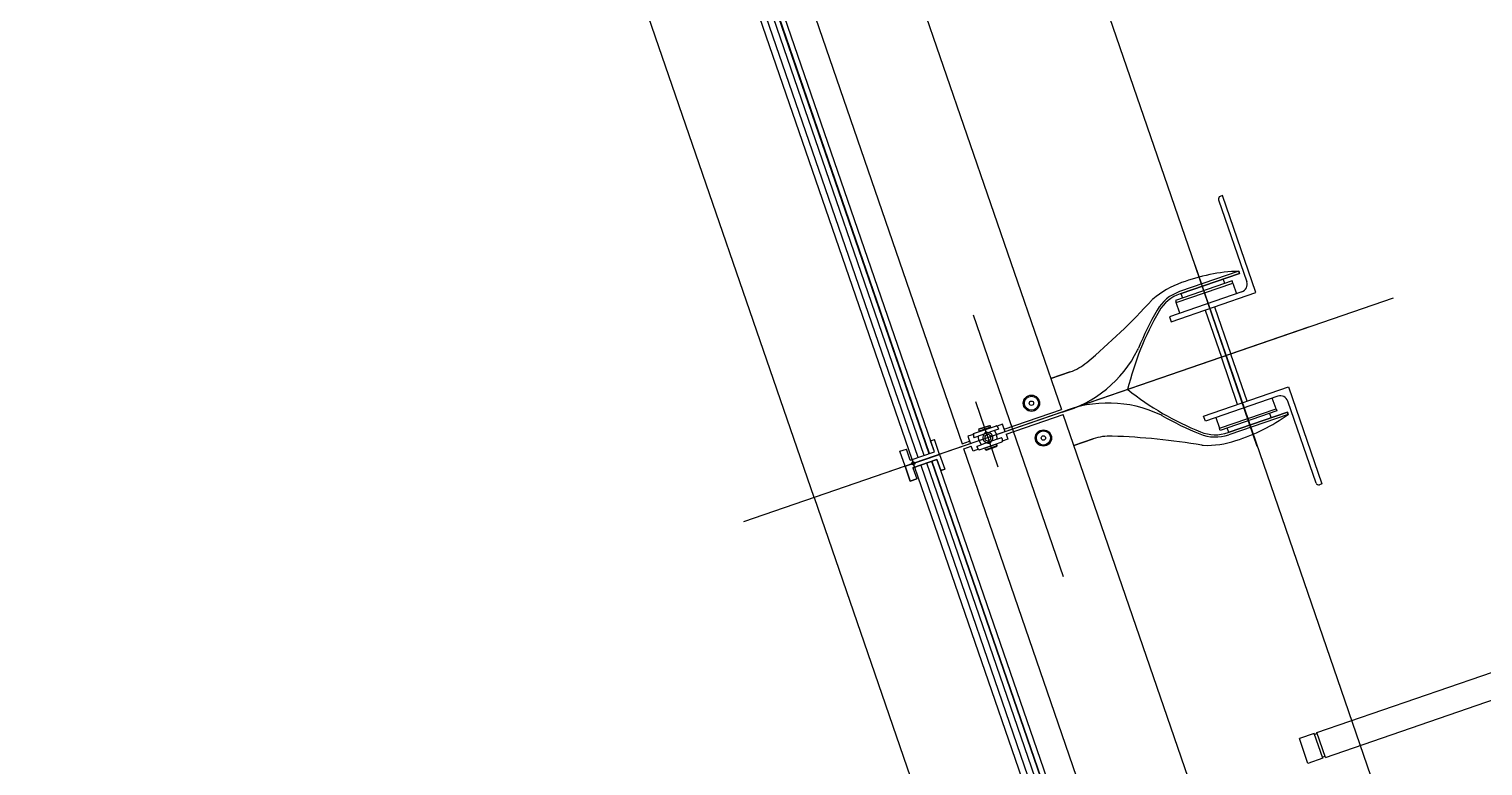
# Model space of a CAD drawing. Extents: x 809434 to 809707, y 818708 to 819364.
# Drawn here: x 809641.569 to 809644.338, y 818756.691 to 818758.094 of the extents above; entities that cross this region are included whole.
import ezdxf

# ---------------------------------------------------------------- set-up
doc = ezdxf.new("R2010")
doc.units = 0
for name, color, linetype in [('MAJ630__', 7, 'Continuous'), ('MAJ640__', 7, 'Continuous'), ('MAJ640__1', 7, 'Continuous'), ('MMH294_S', 7, 'Continuous')]:
    doc.layers.add(name, color=color, linetype=linetype)

msp = doc.modelspace()

# ---------------------------------------------------------------- linework, layer by layer
at = {"layer": 'MAJ630__'}
for p, q in [((809643.0642, 818757.2021), (809640.1601, 818765.6362)), ((809641.5852, 818763.0333), (809643.5354, 818757.3697)), ((809643.2934, 818757.289), (809642.3216, 818760.1114)), ((809643.2509, 818757.2743), (809642.279, 818760.0967)), ((809645.4888, 818751.6966), (809643.5386, 818757.3602)), ((809643.2861, 818757.3103), (809643.2934, 818757.3128)), ((809643.3032, 818757.2844), (809643.2934, 818757.3128)), ((809643.2279, 818757.2902), (809643.2402, 818757.2945)), ((809643.2377, 818757.2619), (809643.2279, 818757.2902)), ((809643.2377, 818757.2619), (809643.3032, 818757.2844)), ((809643.2377, 818757.2619), (809643.3032, 818757.2844)), ((809643.2377, 818757.2619), (809643.3032, 818757.2844)), ((809643.2475, 818757.2732), (809643.2402, 818757.2945)), ((809643.2475, 818757.2732), (809643.2934, 818757.289)), ((809643.2934, 818757.289), (809643.2861, 818757.3103)), ((809643.3032, 818757.2844), (809643.313, 818757.2561)), ((809643.2377, 818757.2619), (809643.2474, 818757.2335)), ((809643.2524, 818757.259), (809643.2983, 818757.2748)), ((809643.2524, 818757.259), (809643.2597, 818757.2377)), ((809643.2558, 818757.2602), (809644.2276, 818754.4378)), ((809643.2983, 818757.2748), (809644.2701, 818754.4524)), ((809643.2983, 818757.2748), (809643.3056, 818757.2535)), ((809643.3056, 818757.2535), (809643.313, 818757.2561)), ((809643.2474, 818757.2335), (809643.2597, 818757.2377)), ((809643.0642, 818757.2021), (809646.971, 818745.8559))]:
    msp.add_line(p, q, dxfattribs=at)
for points in [[(809643.8732, 818757.6331), (809643.8746, 818757.6291), (809643.7618, 818757.5903)], [(809643.7618, 818757.5903), (809643.8746, 818757.6291), (809643.8732, 818757.6331)], [(809643.515, 818757.4288), (809643.5518, 818757.4414)], [(809643.5518, 818757.4414), (809643.515, 818757.4288)], [(809643.8529, 818757.3258), (809643.9657, 818757.3646), (809643.9671, 818757.3606)], [(809643.9671, 818757.3606), (809643.9657, 818757.3646), (809643.8529, 818757.3258)], [(809643.5958, 818757.3138), (809643.5589, 818757.3011)], [(809643.5589, 818757.3011), (809643.5958, 818757.3138)], [(809643.3032, 818757.2844), (809643.313, 818757.2561), (809643.3056, 818757.2535), (809643.2983, 818757.2748), (809643.2524, 818757.259), (809643.2597, 818757.2377)], [(809643.2597, 818757.2377), (809643.2474, 818757.2335), (809643.2377, 818757.2619)]]:
    msp.add_lwpolyline(points, dxfattribs=at)
for centre, radius, start, end in [((809643.8843, 818757.294), 0.3393, 91.8607, 110.7061), ((809643.8843, 818757.294), 0.3393, 91.8607, 110.7061), ((809643.8212, 818757.4487), 0.1724, 109.2751, 130.3961), ((809643.8212, 818757.4487), 0.1724, 109.2751, 130.3961), ((809643.7862, 818757.5194), 0.075, 109, 149.9624), ((809643.7862, 818757.5194), 0.075, 109, 149.9624), ((809642.7208, 818758.485), 1.3402, 310.0784, 317.4258), ((809642.7208, 818758.485), 1.3402, 310.0784, 317.4258), ((809643.7224, 818757.5647), 0.02, 130.3961, 137.4258), ((809643.7224, 818757.5647), 0.02, 130.3961, 137.4258), ((809644.2085, 818757.2752), 0.5628, 149.9624, 166.3679), ((809644.2085, 818757.2752), 0.5628, 149.9624, 166.3679), ((809643.5193, 818757.536), 0.1, 289, 310.0784), ((809643.5193, 818757.536), 0.1, 289, 310.0784), ((809644.0109, 818757.8491), 0.5628, 231.6321, 248.0376), ((809644.0109, 818757.8491), 0.5628, 231.6321, 248.0376), ((809643.767, 818757.6346), 0.3393, 287.2939, 306.1393), ((809643.767, 818757.6346), 0.3393, 287.2939, 306.1393), ((809643.6283, 818757.2192), 0.1, 87.9216, 109), ((809643.6283, 818757.2192), 0.1, 87.9216, 109), ((809643.5834, 818755.9798), 1.3402, 80.5742, 87.9216), ((809643.5834, 818755.9798), 1.3402, 80.5742, 87.9216), ((809643.8285, 818757.3967), 0.075, 248.0376, 289), ((809643.8285, 818757.3967), 0.075, 248.0376, 289), ((809643.8061, 818757.3217), 0.02, 260.5742, 267.6039), ((809643.8061, 818757.3217), 0.02, 260.5742, 267.6039), ((809643.8125, 818757.4739), 0.1724, 267.6039, 288.7249), ((809643.8125, 818757.4739), 0.1724, 267.6039, 288.7249)]:
    msp.add_arc(centre, radius, start, end, dxfattribs=at)
at = {"layer": 'MAJ640__'}
for p, q in [((809641.3961, 818762.9682), (809643.3463, 818757.3046)), ((809643.284, 818757.2858), (809642.3121, 818760.1081)), ((809643.2624, 818757.2783), (809642.2906, 818760.1007)), ((809643.2738, 818757.2822), (809642.302, 818760.1046)), ((809643.2832, 818757.2855), (809642.3114, 818760.1079)), ((809643.7894, 818757.6453), (809643.9068, 818757.3044)), ((809643.9085, 818757.2994), (809643.7912, 818757.6403)), ((809643.8464, 818757.61), (809643.8435, 818757.6184)), ((809643.8464, 818757.61), (809643.8435, 818757.6184)), ((809643.7631, 818757.5907), (809643.766, 818757.5823)), ((809643.7631, 818757.5907), (809643.766, 818757.5823)), ((809643.827, 818757.5655), (809643.858, 818757.4755)), ((809643.827, 818757.5655), (809643.858, 818757.4755)), ((809643.809, 818757.5593), (809643.84, 818757.4693)), ((809643.809, 818757.5593), (809643.84, 818757.4693)), ((809643.871, 818757.3793), (809643.84, 818757.4693)), ((809643.871, 818757.3793), (809643.84, 818757.4693)), ((809643.889, 818757.3855), (809643.858, 818757.4755)), ((809643.889, 818757.3855), (809643.858, 818757.4755)), ((809643.4266, 818757.3322), (809643.5354, 818757.3697)), ((809643.4266, 818757.3322), (809643.5354, 818757.3697)), ((809643.3679, 818757.3239), (809643.4119, 818757.339)), ((809643.3679, 818757.3239), (809643.4119, 818757.339)), ((809643.3679, 818757.3239), (809643.4119, 818757.339)), ((809643.3995, 818757.339), (809643.3777, 818757.3315)), ((809643.3995, 818757.339), (809643.3777, 818757.3315)), ((809643.3995, 818757.339), (809643.3777, 818757.3315)), ((809643.3783, 818757.3328), (809643.3982, 818757.3396)), ((809643.3783, 818757.3328), (809643.3982, 818757.3396)), ((809643.3783, 818757.3328), (809643.3982, 818757.3396)), ((809643.3982, 818757.3396), (809643.3995, 818757.339)), ((809643.3982, 818757.3396), (809643.3995, 818757.339)), ((809643.3982, 818757.3396), (809643.3995, 818757.339)), ((809643.3995, 818757.339), (809643.4004, 818757.3362)), ((809643.3995, 818757.339), (809643.4004, 818757.3362)), ((809643.3995, 818757.339), (809643.4004, 818757.3362)), ((809643.4234, 818757.3417), (809643.413, 818757.3381)), ((809643.4234, 818757.3417), (809643.413, 818757.3381)), ((809643.4234, 818757.3417), (809643.413, 818757.3381)), ((809643.4283, 818757.3275), (809643.4234, 818757.3417)), ((809643.4266, 818757.3322), (809643.4234, 818757.3417)), ((809643.4266, 818757.3322), (809643.4234, 818757.3417)), ((809643.4299, 818757.3228), (809643.5386, 818757.3602)), ((809643.4299, 818757.3228), (809643.5386, 818757.3602)), ((809643.9317, 818757.3624), (809643.9346, 818757.3539)), ((809643.9317, 818757.3624), (809643.9346, 818757.3539)), ((809643.3676, 818757.3225), (809643.3572, 818757.3189)), ((809643.3676, 818757.3225), (809643.3572, 818757.3189)), ((809643.3676, 818757.3225), (809643.3572, 818757.3189)), ((809643.3572, 818757.3189), (809643.3621, 818757.3047)), ((809643.3572, 818757.3189), (809643.3605, 818757.3094)), ((809643.3572, 818757.3189), (809643.3605, 818757.3094)), ((809643.3693, 818757.3164), (809643.3769, 818757.3191)), ((809643.3693, 818757.3164), (809643.3769, 818757.3191)), ((809643.3693, 818757.3164), (809643.3769, 818757.3191)), ((809643.4077, 818757.3297), (809643.3769, 818757.3191)), ((809643.4077, 818757.3297), (809643.3769, 818757.3191)), ((809643.4077, 818757.3297), (809643.3769, 818757.3191)), ((809643.3783, 818757.3328), (809643.3777, 818757.3315)), ((809643.3783, 818757.3328), (809643.3777, 818757.3315)), ((809643.3783, 818757.3328), (809643.3777, 818757.3315)), ((809643.3777, 818757.3315), (809643.3787, 818757.3287)), ((809643.3777, 818757.3315), (809643.3787, 818757.3287)), ((809643.3777, 818757.3315), (809643.3787, 818757.3287)), ((809643.4004, 818757.3362), (809643.3787, 818757.3287)), ((809643.4004, 818757.3362), (809643.3787, 818757.3287)), ((809643.4004, 818757.3362), (809643.3787, 818757.3287)), ((809643.3811, 818757.3295), (809643.3808, 818757.3289)), ((809643.3811, 818757.3295), (809643.3808, 818757.3289)), ((809643.3811, 818757.3295), (809643.3808, 818757.3289)), ((809643.3809, 818757.3284), (809643.3808, 818757.3289)), ((809643.3809, 818757.3284), (809643.3808, 818757.3289)), ((809643.3809, 818757.3284), (809643.3808, 818757.3289)), ((809643.4133, 818757.3131), (809643.3826, 818757.3025)), ((809643.4133, 818757.3131), (809643.3826, 818757.3025)), ((809643.3981, 818757.3354), (809643.3987, 818757.335)), ((809643.3981, 818757.3354), (809643.3987, 818757.335)), ((809643.3981, 818757.3354), (809643.3987, 818757.335)), ((809643.3989, 818757.3346), (809643.3987, 818757.335)), ((809643.3989, 818757.3346), (809643.3987, 818757.335)), ((809643.3989, 818757.3346), (809643.3987, 818757.335)), ((809643.4154, 818757.3323), (809643.4078, 818757.3297)), ((809643.4154, 818757.3323), (809643.4078, 818757.3297)), ((809643.4154, 818757.3323), (809643.4078, 818757.3297)), ((809643.4211, 818757.3158), (809643.4135, 818757.3132)), ((809643.4211, 818757.3158), (809643.4135, 818757.3132)), ((809643.4332, 818757.3133), (809643.4227, 818757.3097)), ((809643.4332, 818757.3133), (809643.4227, 818757.3097)), ((809643.4299, 818757.3228), (809643.4332, 818757.3133)), ((809643.4299, 818757.3228), (809643.4332, 818757.3133)), ((809643.8542, 818757.3262), (809643.8513, 818757.3347)), ((809643.8542, 818757.3262), (809643.8513, 818757.3347)), ((809643.3463, 818757.3046), (809643.3605, 818757.3094)), ((809643.3463, 818757.3046), (809643.3605, 818757.3094)), ((809643.3495, 818757.2951), (809643.3637, 818757.3)), ((809643.3495, 818757.2951), (809643.3637, 818757.3)), ((809645.2997, 818751.6314), (809643.3495, 818757.2951)), ((809643.367, 818757.2905), (809643.3637, 818757.3)), ((809643.367, 818757.2905), (809643.3637, 818757.3)), ((809643.3774, 818757.2941), (809643.367, 818757.2905)), ((809643.3774, 818757.2941), (809643.367, 818757.2905)), ((809643.375, 818757.2999), (809643.3826, 818757.3025)), ((809643.375, 818757.2999), (809643.3826, 818757.3025)), ((809643.3785, 818757.2932), (809643.4225, 818757.3083)), ((809643.3785, 818757.2932), (809643.4225, 818757.3083)), ((809643.4117, 818757.3035), (809643.3899, 818757.2961)), ((809643.4117, 818757.3035), (809643.3899, 818757.2961)), ((809643.3909, 818757.2932), (809643.3899, 818757.2961)), ((809643.3909, 818757.2932), (809643.3899, 818757.2961)), ((809643.4127, 818757.3007), (809643.3909, 818757.2932)), ((809643.4127, 818757.3007), (809643.3909, 818757.2932)), ((809643.3922, 818757.2926), (809643.3909, 818757.2932)), ((809643.3922, 818757.2926), (809643.3909, 818757.2932)), ((809643.3915, 818757.2977), (809643.3917, 818757.2972)), ((809643.3915, 818757.2977), (809643.3917, 818757.2972)), ((809643.3923, 818757.2969), (809643.3917, 818757.2972)), ((809643.3923, 818757.2969), (809643.3917, 818757.2972)), ((809643.3922, 818757.2926), (809643.412, 818757.2994)), ((809643.3922, 818757.2926), (809643.412, 818757.2994)), ((809643.4093, 818757.3027), (809643.4096, 818757.3034)), ((809643.4093, 818757.3027), (809643.4096, 818757.3034)), ((809643.4095, 818757.3038), (809643.4096, 818757.3034)), ((809643.4095, 818757.3038), (809643.4096, 818757.3034)), ((809643.4127, 818757.3007), (809643.4117, 818757.3035)), ((809643.4127, 818757.3007), (809643.4117, 818757.3035)), ((809643.412, 818757.2994), (809643.4127, 818757.3007)), ((809643.412, 818757.2994), (809643.4127, 818757.3007)), ((809643.2673, 818757.2641), (809644.2391, 818754.4418)), ((809643.2787, 818757.2681), (809644.2505, 818754.4457)), ((809643.2881, 818757.2713), (809644.2599, 818754.4489)), ((809643.2888, 818757.2716), (809644.2607, 818754.4492))]:
    msp.add_line(p, q, dxfattribs=at)
for points in [[(809643.741, 818757.5464), (809643.7442, 818757.537), (809643.906, 818757.5927), (809643.8425, 818757.7772), (809643.8377, 818757.7755)], [(809643.741, 818757.5464), (809643.7442, 818757.537), (809643.906, 818757.5927), (809643.8425, 818757.7772), (809643.8377, 818757.7755)], [(809643.8346, 818757.7692), (809643.8884, 818757.6131)], [(809643.8346, 818757.7692), (809643.8884, 818757.6131)], [(809643.8732, 818757.6331), (809643.7604, 818757.5943)], [(809643.8732, 818757.6331), (809643.7604, 818757.5943)], [(809643.8791, 818757.594), (809643.741, 818757.5464)], [(809643.8791, 818757.594), (809643.741, 818757.5464)], [(809643.7608, 818757.5533), (809643.7539, 818757.5734), (809643.8617, 818757.6105), (809643.8686, 818757.5904)], [(809643.7608, 818757.5533), (809643.7539, 818757.5734), (809643.8617, 818757.6105), (809643.8686, 818757.5904)], [(809643.8095, 818757.3475), (809643.8062, 818757.357), (809643.968, 818757.4127), (809644.0315, 818757.2282), (809644.0268, 818757.2266)], [(809643.8095, 818757.3475), (809643.8062, 818757.357), (809643.968, 818757.4127), (809644.0315, 818757.2282), (809644.0268, 818757.2266)], [(809643.9476, 818757.3951), (809643.8095, 818757.3475)], [(809643.9476, 818757.3951), (809643.8095, 818757.3475)], [(809643.8293, 818757.3543), (809643.8363, 818757.3342), (809643.9441, 818757.3713), (809643.9371, 818757.3915)], [(809643.8293, 818757.3543), (809643.8363, 818757.3342), (809643.9441, 818757.3713), (809643.9371, 818757.3915)], [(809644.0204, 818757.2297), (809643.9667, 818757.3858)], [(809644.0204, 818757.2297), (809643.9667, 818757.3858)], [(809643.9671, 818757.3606), (809643.8543, 818757.3218)], [(809643.9671, 818757.3606), (809643.8543, 818757.3218)]]:
    msp.add_lwpolyline(points, dxfattribs=at)
for points in [[(809643.8617, 818757.6105), (809643.8603, 818757.6147), (809643.7525, 818757.5776), (809643.7539, 818757.5734)], [(809643.8617, 818757.6105), (809643.8603, 818757.6147), (809643.7525, 818757.5776), (809643.7539, 818757.5734)], [(809643.9441, 818757.3713), (809643.9455, 818757.3671), (809643.8377, 818757.33), (809643.8363, 818757.3342)], [(809643.9441, 818757.3713), (809643.9455, 818757.3671), (809643.8377, 818757.33), (809643.8363, 818757.3342)]]:
    msp.add_lwpolyline(points, close=True, dxfattribs=at)
for centre, radius in [((809643.4783, 818757.3818), 0.0155), ((809643.4783, 818757.3818), 0.0155), ((809643.4783, 818757.3818), 0.0135), ((809643.4783, 818757.3818), 0.0135), ((809643.4783, 818757.3818), 0.0042), ((809643.4783, 818757.3818), 0.0042), ((809643.5011, 818757.3156), 0.0155), ((809643.5011, 818757.3156), 0.0155), ((809643.5011, 818757.3156), 0.0135), ((809643.5011, 818757.3156), 0.0135), ((809643.5011, 818757.3156), 0.0042), ((809643.5011, 818757.3156), 0.0042)]:
    msp.add_circle(centre, radius, dxfattribs=at)
for centre, radius, start, end in [((809643.8394, 818757.7708), 0.005, 109, 199), ((809643.8394, 818757.7708), 0.005, 109, 199), ((809643.7862, 818757.5194), 0.0792, 109, 149.9624), ((809643.7862, 818757.5194), 0.0792, 109, 149.9624), ((809643.8742, 818757.6082), 0.015, 289, 19), ((809643.8742, 818757.6082), 0.015, 289, 19), ((809644.2085, 818757.2752), 0.567, 149.9624, 158.1041), ((809644.2085, 818757.2752), 0.567, 149.9624, 158.1041), ((809643.4746, 818757.587), 0.2307, 285.6773, 333.2312), ((809643.4746, 818757.587), 0.2307, 285.6773, 333.2312), ((809643.6638, 818757.4941), 0.02, 326.6754, 338.1041), ((809643.6638, 818757.4941), 0.02, 326.6754, 338.1041), ((809643.9525, 818757.3809), 0.015, 19, 109), ((809643.9525, 818757.3809), 0.015, 19, 109), ((809643.6245, 818757.1515), 0.2307, 64.7688, 112.3227), ((809643.6245, 818757.1515), 0.2307, 64.7688, 112.3227), ((809643.7165, 818757.3413), 0.02, 59.8959, 71.3246), ((809643.7165, 818757.3413), 0.02, 59.8959, 71.3246), ((809644.0109, 818757.8491), 0.567, 239.8959, 248.0376), ((809644.0109, 818757.8491), 0.567, 239.8959, 248.0376), ((809643.3952, 818757.3161), 0.0095, 145.1826, 199.0001), ((809643.3952, 818757.3161), 0.0095, 145.1826, 199.0001), ((809643.3952, 818757.3161), 0.0095, 145.1826, 199.0001), ((809643.3952, 818757.3161), 0.0095, 198.9999, 252.8174), ((809643.3952, 818757.3161), 0.0095, 198.9999, 252.8174), ((809643.3952, 818757.3161), 0.006, 18.9999, 199.0001), ((809643.3952, 818757.3161), 0.006, 18.9999, 199.0001), ((809643.3952, 818757.3161), 0.006, 18.9999, 199.0001), ((809643.3952, 818757.3161), 0.006, 198.9999, 19.0001), ((809643.3952, 818757.3161), 0.006, 198.9999, 19.0001), ((809643.3952, 818757.3161), 0.0109, 101.1265, 116.8735), ((809643.3952, 818757.3161), 0.0109, 101.1265, 116.8735), ((809643.3952, 818757.3161), 0.0109, 101.1265, 116.8735), ((809643.3952, 818757.3161), 0.0095, 18.9999, 71.3051), ((809643.3952, 818757.3161), 0.0095, 18.9999, 71.3051), ((809643.3952, 818757.3161), 0.0095, 18.9999, 71.3051), ((809643.3952, 818757.3161), 0.0095, 326.6949, 19.0001), ((809643.3952, 818757.3161), 0.0095, 326.6949, 19.0001), ((809643.8285, 818757.3967), 0.0792, 248.0376, 289), ((809643.8285, 818757.3967), 0.0792, 248.0376, 289), ((809643.3952, 818757.3161), 0.0109, 281.1265, 296.8735), ((809643.3952, 818757.3161), 0.0109, 281.1265, 296.8735), ((809644.0251, 818757.2313), 0.005, 199, 289), ((809644.0251, 818757.2313), 0.005, 199, 289)]:
    msp.add_arc(centre, radius, start, end, dxfattribs=at)
for points, degree in [([(809643.4126, 818757.3386), (809643.4125, 818757.3387), (809643.4125, 818757.3387), (809643.4124, 818757.3388), (809643.4124, 818757.3388), (809643.4123, 818757.3389), (809643.4123, 818757.3389), (809643.4122, 818757.339), (809643.4122, 818757.339), (809643.4121, 818757.339), (809643.4121, 818757.339), (809643.4121, 818757.339), (809643.412, 818757.3391), (809643.4119, 818757.3391), (809643.4119, 818757.3391), (809643.4119, 818757.339)], 3), ([(809643.4126, 818757.3386), (809643.4125, 818757.3387), (809643.4125, 818757.3387), (809643.4124, 818757.3388), (809643.4124, 818757.3388), (809643.4123, 818757.3389), (809643.4123, 818757.3389), (809643.4122, 818757.339), (809643.4122, 818757.339), (809643.4121, 818757.339), (809643.4121, 818757.339), (809643.4121, 818757.339), (809643.412, 818757.3391), (809643.4119, 818757.3391), (809643.4119, 818757.3391), (809643.4119, 818757.339)], 3), ([(809643.4126, 818757.3386), (809643.4125, 818757.3387), (809643.4125, 818757.3387), (809643.4124, 818757.3388), (809643.4124, 818757.3388), (809643.4123, 818757.3389), (809643.4123, 818757.3389), (809643.4122, 818757.339), (809643.4122, 818757.339), (809643.4121, 818757.339), (809643.4121, 818757.339), (809643.4121, 818757.339), (809643.412, 818757.3391), (809643.4119, 818757.3391), (809643.4119, 818757.3391), (809643.4119, 818757.339)], 3), ([(809643.3679, 818757.3239), (809643.3679, 818757.3239), (809643.3678, 818757.3239), (809643.3678, 818757.3238), (809643.3678, 818757.3238), (809643.3677, 818757.3237), (809643.3677, 818757.3237), (809643.3677, 818757.3236), (809643.3677, 818757.3236), (809643.3677, 818757.3235), (809643.3677, 818757.3235), (809643.3676, 818757.3234), (809643.3676, 818757.3234), (809643.3676, 818757.3233), (809643.3676, 818757.3232), (809643.3676, 818757.3232)], 3), ([(809643.3679, 818757.3239), (809643.3679, 818757.3239), (809643.3678, 818757.3239), (809643.3678, 818757.3238), (809643.3678, 818757.3238), (809643.3677, 818757.3237), (809643.3677, 818757.3237), (809643.3677, 818757.3236), (809643.3677, 818757.3236), (809643.3677, 818757.3235), (809643.3677, 818757.3235), (809643.3676, 818757.3234), (809643.3676, 818757.3234), (809643.3676, 818757.3233), (809643.3676, 818757.3232), (809643.3676, 818757.3232)], 3), ([(809643.3679, 818757.3239), (809643.3679, 818757.3239), (809643.3678, 818757.3239), (809643.3678, 818757.3238), (809643.3678, 818757.3238), (809643.3677, 818757.3237), (809643.3677, 818757.3237), (809643.3677, 818757.3236), (809643.3677, 818757.3236), (809643.3677, 818757.3235), (809643.3677, 818757.3235), (809643.3676, 818757.3234), (809643.3676, 818757.3234), (809643.3676, 818757.3233), (809643.3676, 818757.3232), (809643.3676, 818757.3232)], 3), ([(809643.3676, 818757.3232), (809643.3676, 818757.3226), (809643.3676, 818757.322), (809643.3677, 818757.3208), (809643.3678, 818757.3202), (809643.368, 818757.3191), (809643.3681, 818757.3185), (809643.3683, 818757.3177), (809643.3684, 818757.3173), (809643.3685, 818757.317)], 3), ([(809643.3676, 818757.3232), (809643.3676, 818757.3226), (809643.3676, 818757.322), (809643.3677, 818757.3208), (809643.3678, 818757.3202), (809643.368, 818757.3191), (809643.3681, 818757.3185), (809643.3683, 818757.3177), (809643.3684, 818757.3173), (809643.3685, 818757.317)], 3), ([(809643.3676, 818757.3232), (809643.3676, 818757.3226), (809643.3676, 818757.322), (809643.3677, 818757.3208), (809643.3678, 818757.3202), (809643.368, 818757.3191), (809643.3681, 818757.3185), (809643.3683, 818757.3177), (809643.3684, 818757.3173), (809643.3685, 818757.317)], 3), ([(809643.3685, 818757.3168), (809643.3685, 818757.3168), (809643.3685, 818757.3168), (809643.3685, 818757.3169), (809643.3685, 818757.3169), (809643.3685, 818757.317), (809643.3685, 818757.317), (809643.3685, 818757.317)], 3), ([(809643.3685, 818757.3168), (809643.3685, 818757.3168), (809643.3685, 818757.3168), (809643.3685, 818757.3169), (809643.3685, 818757.3169), (809643.3685, 818757.317), (809643.3685, 818757.317), (809643.3685, 818757.317)], 3), ([(809643.3685, 818757.3168), (809643.3685, 818757.3168), (809643.3685, 818757.3168), (809643.3685, 818757.3169), (809643.3685, 818757.3169), (809643.3685, 818757.317), (809643.3685, 818757.317), (809643.3685, 818757.317)], 3), ([(809643.3685, 818757.3168), (809643.3685, 818757.3168), (809643.3685, 818757.3168), (809643.3686, 818757.3167), (809643.3686, 818757.3166), (809643.3688, 818757.3165), (809643.3688, 818757.3165), (809643.369, 818757.3164), (809643.369, 818757.3164), (809643.3692, 818757.3164), (809643.3692, 818757.3164), (809643.3693, 818757.3164), (809643.3693, 818757.3164), (809643.3693, 818757.3164)], 3), ([(809643.3685, 818757.3168), (809643.3685, 818757.3168), (809643.3685, 818757.3168), (809643.3686, 818757.3167), (809643.3686, 818757.3166), (809643.3688, 818757.3165), (809643.3688, 818757.3165), (809643.369, 818757.3164), (809643.369, 818757.3164), (809643.3692, 818757.3164), (809643.3692, 818757.3164), (809643.3693, 818757.3164), (809643.3693, 818757.3164), (809643.3693, 818757.3164)], 3), ([(809643.3685, 818757.3168), (809643.3685, 818757.3168), (809643.3685, 818757.3168), (809643.3686, 818757.3167), (809643.3686, 818757.3166), (809643.3688, 818757.3165), (809643.3688, 818757.3165), (809643.369, 818757.3164), (809643.369, 818757.3164), (809643.3692, 818757.3164), (809643.3692, 818757.3164), (809643.3693, 818757.3164), (809643.3693, 818757.3164), (809643.3693, 818757.3164)], 3), ([(809643.3788, 818757.3105), (809643.3784, 818757.3115), (809643.3781, 818757.3125), (809643.3776, 818757.3146), (809643.3775, 818757.3157), (809643.3773, 818757.3172), (809643.3772, 818757.3177), (809643.3771, 818757.3184), (809643.377, 818757.3187), (809643.3769, 818757.3189), (809643.3769, 818757.319), (809643.3769, 818757.3191)], 3), ([(809643.3788, 818757.3105), (809643.3784, 818757.3115), (809643.3781, 818757.3125), (809643.3776, 818757.3146), (809643.3775, 818757.3157), (809643.3773, 818757.3172), (809643.3772, 818757.3177), (809643.3771, 818757.3184), (809643.377, 818757.3187), (809643.3769, 818757.3189), (809643.3769, 818757.319), (809643.3769, 818757.3191)], 3), ([(809643.3788, 818757.3105), (809643.3784, 818757.3115), (809643.3781, 818757.3125), (809643.3776, 818757.3146), (809643.3775, 818757.3157), (809643.3773, 818757.3172), (809643.3772, 818757.3177), (809643.3771, 818757.3184), (809643.377, 818757.3187), (809643.3769, 818757.3189), (809643.3769, 818757.319), (809643.3769, 818757.3191)], 3), ([(809643.3872, 818757.3213), (809643.3874, 818757.3215), (809643.3875, 818757.3217), (809643.3877, 818757.322), (809643.3878, 818757.3222), (809643.388, 818757.3224), (809643.388, 818757.3225), (809643.3881, 818757.3226), (809643.3881, 818757.3226), (809643.3881, 818757.3226)], 3), ([(809643.3872, 818757.3213), (809643.3874, 818757.3215), (809643.3875, 818757.3217), (809643.3877, 818757.322), (809643.3878, 818757.3222), (809643.388, 818757.3224), (809643.388, 818757.3225), (809643.3881, 818757.3226), (809643.3881, 818757.3226), (809643.3881, 818757.3226)], 3), ([(809643.3872, 818757.3213), (809643.3874, 818757.3215), (809643.3875, 818757.3217), (809643.3877, 818757.322), (809643.3878, 818757.3222), (809643.388, 818757.3224), (809643.388, 818757.3225), (809643.3881, 818757.3226), (809643.3881, 818757.3226), (809643.3881, 818757.3226)], 3), ([(809643.3881, 818757.3226), (809643.3891, 818757.3242), (809643.3902, 818757.3259)], 2), ([(809643.3881, 818757.3226), (809643.3891, 818757.3242), (809643.3902, 818757.3259)], 2), ([(809643.3881, 818757.3226), (809643.3891, 818757.3242), (809643.3902, 818757.3259)], 2), ([(809643.3931, 818757.3269), (809643.395, 818757.3262), (809643.3968, 818757.3256)], 2), ([(809643.3931, 818757.3269), (809643.395, 818757.3262), (809643.3968, 818757.3256)], 2), ([(809643.3931, 818757.3269), (809643.395, 818757.3262), (809643.3968, 818757.3256)], 2), ([(809643.3968, 818757.3256), (809643.3968, 818757.3256), (809643.3968, 818757.3256), (809643.3969, 818757.3256), (809643.397, 818757.3255), (809643.3972, 818757.3254), (809643.3974, 818757.3254), (809643.3978, 818757.3252), (809643.398, 818757.3252), (809643.3982, 818757.3251)], 3), ([(809643.3968, 818757.3256), (809643.3968, 818757.3256), (809643.3968, 818757.3256), (809643.3969, 818757.3256), (809643.397, 818757.3255), (809643.3972, 818757.3254), (809643.3974, 818757.3254), (809643.3978, 818757.3252), (809643.398, 818757.3252), (809643.3982, 818757.3251)], 3), ([(809643.3968, 818757.3256), (809643.3968, 818757.3256), (809643.3968, 818757.3256), (809643.3969, 818757.3256), (809643.397, 818757.3255), (809643.3972, 818757.3254), (809643.3974, 818757.3254), (809643.3978, 818757.3252), (809643.398, 818757.3252), (809643.3982, 818757.3251)], 3), ([(809643.4078, 818757.3297), (809643.4078, 818757.3297), (809643.4077, 818757.3297), (809643.4077, 818757.3297)], 2), ([(809643.4078, 818757.3297), (809643.4078, 818757.3297), (809643.4077, 818757.3297), (809643.4077, 818757.3297)], 2), ([(809643.4078, 818757.3297), (809643.4078, 818757.3297), (809643.4077, 818757.3297), (809643.4077, 818757.3297)], 2), ([(809643.4078, 818757.3297), (809643.4078, 818757.3297), (809643.4078, 818757.3297), (809643.4079, 818757.3295), (809643.4079, 818757.3293), (809643.4082, 818757.3288), (809643.4084, 818757.3285), (809643.409, 818757.3274), (809643.4095, 818757.3265), (809643.4106, 818757.3244), (809643.4111, 818757.3233), (809643.4115, 818757.322), (809643.4116, 818757.3219), (809643.4116, 818757.3218)], 3), ([(809643.4078, 818757.3297), (809643.4078, 818757.3297), (809643.4078, 818757.3297), (809643.4079, 818757.3295), (809643.4079, 818757.3293), (809643.4082, 818757.3288), (809643.4084, 818757.3285), (809643.409, 818757.3274), (809643.4095, 818757.3265), (809643.4106, 818757.3244), (809643.4111, 818757.3233), (809643.4115, 818757.322), (809643.4116, 818757.3219), (809643.4116, 818757.3218)], 3), ([(809643.4078, 818757.3297), (809643.4078, 818757.3297), (809643.4078, 818757.3297), (809643.4079, 818757.3295), (809643.4079, 818757.3293), (809643.4082, 818757.3288), (809643.4084, 818757.3285), (809643.409, 818757.3274), (809643.4095, 818757.3265), (809643.4106, 818757.3244), (809643.4111, 818757.3233), (809643.4115, 818757.322), (809643.4116, 818757.3219), (809643.4116, 818757.3218)], 3), ([(809643.4135, 818757.3132), (809643.4135, 818757.3132), (809643.4135, 818757.3132), (809643.4134, 818757.3133), (809643.4134, 818757.3135), (809643.4133, 818757.3141), (809643.4132, 818757.3145), (809643.413, 818757.3158), (809643.4129, 818757.3168), (809643.4124, 818757.319), (809643.4121, 818757.3202), (809643.4117, 818757.3215), (809643.4117, 818757.3217), (809643.4116, 818757.3218)], 3), ([(809643.4135, 818757.3132), (809643.4135, 818757.3132), (809643.4135, 818757.3132), (809643.4134, 818757.3133), (809643.4134, 818757.3135), (809643.4133, 818757.3141), (809643.4132, 818757.3145), (809643.413, 818757.3158), (809643.4129, 818757.3168), (809643.4124, 818757.319), (809643.4121, 818757.3202), (809643.4117, 818757.3215), (809643.4117, 818757.3217), (809643.4116, 818757.3218)], 3), ([(809643.4157, 818757.3333), (809643.4156, 818757.3336), (809643.4154, 818757.3339), (809643.4151, 818757.3347), (809643.4148, 818757.3352), (809643.4143, 818757.3362), (809643.414, 818757.3367), (809643.4133, 818757.3377), (809643.4129, 818757.3382), (809643.4126, 818757.3386)], 3), ([(809643.4157, 818757.3333), (809643.4156, 818757.3336), (809643.4154, 818757.3339), (809643.4151, 818757.3347), (809643.4148, 818757.3352), (809643.4143, 818757.3362), (809643.414, 818757.3367), (809643.4133, 818757.3377), (809643.4129, 818757.3382), (809643.4126, 818757.3386)], 3), ([(809643.4157, 818757.3333), (809643.4156, 818757.3336), (809643.4154, 818757.3339), (809643.4151, 818757.3347), (809643.4148, 818757.3352), (809643.4143, 818757.3362), (809643.414, 818757.3367), (809643.4133, 818757.3377), (809643.4129, 818757.3382), (809643.4126, 818757.3386)], 3), ([(809643.4135, 818757.3132), (809643.4135, 818757.3131), (809643.4134, 818757.3131), (809643.4133, 818757.3131)], 2), ([(809643.4135, 818757.3132), (809643.4135, 818757.3131), (809643.4134, 818757.3131), (809643.4133, 818757.3131)], 2), ([(809643.4154, 818757.3323), (809643.4154, 818757.3323), (809643.4154, 818757.3323), (809643.4154, 818757.3323), (809643.4155, 818757.3324), (809643.4155, 818757.3324), (809643.4156, 818757.3324), (809643.4157, 818757.3325), (809643.4157, 818757.3326), (809643.4158, 818757.3327), (809643.4158, 818757.3328), (809643.4158, 818757.3329), (809643.4158, 818757.333), (809643.4158, 818757.3331)], 3), ([(809643.4154, 818757.3323), (809643.4154, 818757.3323), (809643.4154, 818757.3323), (809643.4154, 818757.3323), (809643.4155, 818757.3324), (809643.4155, 818757.3324), (809643.4156, 818757.3324), (809643.4157, 818757.3325), (809643.4157, 818757.3326), (809643.4158, 818757.3327), (809643.4158, 818757.3328), (809643.4158, 818757.3329), (809643.4158, 818757.333), (809643.4158, 818757.3331)], 3), ([(809643.4154, 818757.3323), (809643.4154, 818757.3323), (809643.4154, 818757.3323), (809643.4154, 818757.3323), (809643.4155, 818757.3324), (809643.4155, 818757.3324), (809643.4156, 818757.3324), (809643.4157, 818757.3325), (809643.4157, 818757.3326), (809643.4158, 818757.3327), (809643.4158, 818757.3328), (809643.4158, 818757.3329), (809643.4158, 818757.333), (809643.4158, 818757.3331)], 3), ([(809643.4157, 818757.3333), (809643.4157, 818757.3333), (809643.4157, 818757.3332), (809643.4157, 818757.3332), (809643.4157, 818757.3332), (809643.4158, 818757.3331), (809643.4158, 818757.3331), (809643.4158, 818757.3331)], 3), ([(809643.4157, 818757.3333), (809643.4157, 818757.3333), (809643.4157, 818757.3332), (809643.4157, 818757.3332), (809643.4157, 818757.3332), (809643.4158, 818757.3331), (809643.4158, 818757.3331), (809643.4158, 818757.3331)], 3), ([(809643.4157, 818757.3333), (809643.4157, 818757.3333), (809643.4157, 818757.3332), (809643.4157, 818757.3332), (809643.4157, 818757.3332), (809643.4158, 818757.3331), (809643.4158, 818757.3331), (809643.4158, 818757.3331)], 3), ([(809643.4211, 818757.3158), (809643.4211, 818757.3158), (809643.4211, 818757.3158), (809643.4211, 818757.3158), (809643.4212, 818757.3158), (809643.4213, 818757.3158), (809643.4213, 818757.3158), (809643.4214, 818757.3158), (809643.4215, 818757.3158), (809643.4216, 818757.3157), (809643.4217, 818757.3157), (809643.4218, 818757.3155), (809643.4218, 818757.3155), (809643.4219, 818757.3154)], 3), ([(809643.4211, 818757.3158), (809643.4211, 818757.3158), (809643.4211, 818757.3158), (809643.4211, 818757.3158), (809643.4212, 818757.3158), (809643.4213, 818757.3158), (809643.4213, 818757.3158), (809643.4214, 818757.3158), (809643.4215, 818757.3158), (809643.4216, 818757.3157), (809643.4217, 818757.3157), (809643.4218, 818757.3155), (809643.4218, 818757.3155), (809643.4219, 818757.3154)], 3), ([(809643.4219, 818757.3152), (809643.4219, 818757.3152), (809643.4219, 818757.3153), (809643.4219, 818757.3153), (809643.4219, 818757.3153), (809643.4219, 818757.3154), (809643.4219, 818757.3154), (809643.4219, 818757.3154)], 3), ([(809643.4219, 818757.3152), (809643.4219, 818757.3152), (809643.4219, 818757.3153), (809643.4219, 818757.3153), (809643.4219, 818757.3153), (809643.4219, 818757.3154), (809643.4219, 818757.3154), (809643.4219, 818757.3154)], 3), ([(809643.4219, 818757.3152), (809643.422, 818757.3149), (809643.4221, 818757.3145), (809643.4223, 818757.3137), (809643.4224, 818757.3131), (809643.4226, 818757.312), (809643.4226, 818757.3115), (809643.4227, 818757.3103), (809643.4228, 818757.3097), (809643.4228, 818757.3091)], 3), ([(809643.4219, 818757.3152), (809643.422, 818757.3149), (809643.4221, 818757.3145), (809643.4223, 818757.3137), (809643.4224, 818757.3131), (809643.4226, 818757.312), (809643.4226, 818757.3115), (809643.4227, 818757.3103), (809643.4228, 818757.3097), (809643.4228, 818757.3091)], 3), ([(809643.3746, 818757.2991), (809643.3746, 818757.2992), (809643.3746, 818757.2992), (809643.3746, 818757.2993), (809643.3746, 818757.2994), (809643.3746, 818757.2995), (809643.3746, 818757.2996), (809643.3747, 818757.2997), (809643.3748, 818757.2998), (809643.3749, 818757.2998), (809643.3749, 818757.2999), (809643.375, 818757.2999), (809643.375, 818757.2999), (809643.375, 818757.2999)], 3), ([(809643.3746, 818757.2991), (809643.3746, 818757.2992), (809643.3746, 818757.2992), (809643.3746, 818757.2993), (809643.3746, 818757.2994), (809643.3746, 818757.2995), (809643.3746, 818757.2996), (809643.3747, 818757.2997), (809643.3748, 818757.2998), (809643.3749, 818757.2998), (809643.3749, 818757.2999), (809643.375, 818757.2999), (809643.375, 818757.2999), (809643.375, 818757.2999)], 3), ([(809643.3746, 818757.2991), (809643.3746, 818757.2991), (809643.3746, 818757.2991), (809643.3746, 818757.2991), (809643.3746, 818757.299), (809643.3747, 818757.299), (809643.3747, 818757.299), (809643.3747, 818757.2989)], 3), ([(809643.3746, 818757.2991), (809643.3746, 818757.2991), (809643.3746, 818757.2991), (809643.3746, 818757.2991), (809643.3746, 818757.299), (809643.3747, 818757.299), (809643.3747, 818757.299), (809643.3747, 818757.2989)], 3), ([(809643.3778, 818757.2936), (809643.3774, 818757.2941), (809643.3771, 818757.2945), (809643.3764, 818757.2955), (809643.3761, 818757.296), (809643.3756, 818757.297), (809643.3753, 818757.2975), (809643.3749, 818757.2983), (809643.3748, 818757.2986), (809643.3747, 818757.2989)], 3), ([(809643.3778, 818757.2936), (809643.3774, 818757.2941), (809643.3771, 818757.2945), (809643.3764, 818757.2955), (809643.3761, 818757.296), (809643.3756, 818757.297), (809643.3753, 818757.2975), (809643.3749, 818757.2983), (809643.3748, 818757.2986), (809643.3747, 818757.2989)], 3), ([(809643.3785, 818757.2932), (809643.3785, 818757.2932), (809643.3784, 818757.2932), (809643.3783, 818757.2932), (809643.3783, 818757.2932), (809643.3782, 818757.2932), (809643.3782, 818757.2932), (809643.3781, 818757.2933), (809643.3781, 818757.2933), (809643.3781, 818757.2933), (809643.378, 818757.2934), (809643.378, 818757.2934), (809643.3779, 818757.2934), (809643.3779, 818757.2935), (809643.3778, 818757.2935), (809643.3778, 818757.2936)], 3), ([(809643.3785, 818757.2932), (809643.3785, 818757.2932), (809643.3784, 818757.2932), (809643.3783, 818757.2932), (809643.3783, 818757.2932), (809643.3782, 818757.2932), (809643.3782, 818757.2932), (809643.3781, 818757.2933), (809643.3781, 818757.2933), (809643.3781, 818757.2933), (809643.378, 818757.2934), (809643.378, 818757.2934), (809643.3779, 818757.2934), (809643.3779, 818757.2935), (809643.3778, 818757.2935), (809643.3778, 818757.2936)], 3), ([(809643.3788, 818757.3105), (809643.3791, 818757.3094), (809643.3795, 818757.3085), (809643.3805, 818757.3065), (809643.381, 818757.3055), (809643.3817, 818757.3042), (809643.382, 818757.3038), (809643.3823, 818757.3031), (809643.3824, 818757.3029), (809643.3825, 818757.3026), (809643.3826, 818757.3026), (809643.3826, 818757.3025)], 3), ([(809643.3788, 818757.3105), (809643.3791, 818757.3094), (809643.3795, 818757.3085), (809643.3805, 818757.3065), (809643.381, 818757.3055), (809643.3817, 818757.3042), (809643.382, 818757.3038), (809643.3823, 818757.3031), (809643.3824, 818757.3029), (809643.3825, 818757.3026), (809643.3826, 818757.3026), (809643.3826, 818757.3025)], 3), ([(809643.3921, 818757.3071), (809643.3923, 818757.307), (809643.3925, 818757.307), (809643.3929, 818757.3068), (809643.3931, 818757.3068), (809643.3934, 818757.3067), (809643.3935, 818757.3067), (809643.3936, 818757.3066), (809643.3936, 818757.3066), (809643.3936, 818757.3066)], 3), ([(809643.3921, 818757.3071), (809643.3923, 818757.307), (809643.3925, 818757.307), (809643.3929, 818757.3068), (809643.3931, 818757.3068), (809643.3934, 818757.3067), (809643.3935, 818757.3067), (809643.3936, 818757.3066), (809643.3936, 818757.3066), (809643.3936, 818757.3066)], 3), ([(809643.3936, 818757.3066), (809643.3953, 818757.306), (809643.3973, 818757.3054)], 2), ([(809643.3936, 818757.3066), (809643.3953, 818757.306), (809643.3973, 818757.3054)], 2), ([(809643.4001, 818757.3063), (809643.4013, 818757.3081), (809643.4023, 818757.3096)], 2), ([(809643.4001, 818757.3063), (809643.4013, 818757.3081), (809643.4023, 818757.3096)], 2), ([(809643.4023, 818757.3096), (809643.4023, 818757.3096), (809643.4023, 818757.3096), (809643.4023, 818757.3097), (809643.4024, 818757.3098), (809643.4025, 818757.31), (809643.4027, 818757.3102), (809643.4029, 818757.3105), (809643.403, 818757.3107), (809643.4031, 818757.3109)], 3), ([(809643.4023, 818757.3096), (809643.4023, 818757.3096), (809643.4023, 818757.3096), (809643.4023, 818757.3097), (809643.4024, 818757.3098), (809643.4025, 818757.31), (809643.4027, 818757.3102), (809643.4029, 818757.3105), (809643.403, 818757.3107), (809643.4031, 818757.3109)], 3), ([(809643.4228, 818757.3091), (809643.4228, 818757.309), (809643.4228, 818757.3089), (809643.4227, 818757.3088), (809643.4227, 818757.3088), (809643.4227, 818757.3087), (809643.4227, 818757.3087), (809643.4227, 818757.3086), (809643.4227, 818757.3086), (809643.4226, 818757.3085), (809643.4226, 818757.3085), (809643.4226, 818757.3084), (809643.4226, 818757.3084), (809643.4225, 818757.3083), (809643.4225, 818757.3083), (809643.4225, 818757.3083)], 3), ([(809643.4228, 818757.3091), (809643.4228, 818757.309), (809643.4228, 818757.3089), (809643.4227, 818757.3088), (809643.4227, 818757.3088), (809643.4227, 818757.3087), (809643.4227, 818757.3087), (809643.4227, 818757.3086), (809643.4227, 818757.3086), (809643.4226, 818757.3085), (809643.4226, 818757.3085), (809643.4226, 818757.3084), (809643.4226, 818757.3084), (809643.4225, 818757.3083), (809643.4225, 818757.3083), (809643.4225, 818757.3083)], 3)]:
    msp.add_open_spline(points, degree=degree, dxfattribs=at)
at = {"layer": 'MAJ640__1'}
for p, q in [((809643.849, 818757.4724), (809641.8956, 818763.1455)), ((809644.1675, 818757.582), (809642.93, 818757.1559)), ((809643.5393, 818757.051), (809643.3676, 818757.5496)), ((809644.006, 818757.5264), (809643.0478, 818757.1965)), ((809643.849, 818757.4724), (809645.8024, 818751.7993)), ((809643.3715, 818757.3848), (809643.4143, 818757.2605)), ((809643.2509, 818757.2743), (809643.2558, 818757.2602)), ((809643.2509, 818757.2743), (809643.2558, 818757.2602)), ((809643.2558, 818757.2602), (809643.2509, 818757.2743))]:
    msp.add_line(p, q, dxfattribs=at)
msp.add_circle((809643.2533, 818757.2673), 0.003, dxfattribs=at)
msp.add_circle((809643.2533, 818757.2673), 0.003, dxfattribs=at)
msp.add_circle((809643.2533, 818757.2673), 0.003, dxfattribs=at)
at = {"layer": 'MMH294_S'}
for p, q in [((809644.0218, 818756.7545), (809645.1956, 818757.1587)), ((809644.0381, 818756.7072), (809645.2118, 818757.1114)), ((809644.0171, 818756.7529), (809643.9887, 818756.7431)), ((809644.005, 818756.6959), (809643.9887, 818756.7431)), ((809644.0334, 818756.7056), (809644.0171, 818756.7529)), ((809644.0225, 818756.7526), (809644.0177, 818756.751)), ((809644.0381, 818756.7072), (809644.0218, 818756.7545)), ((809644.0334, 818756.7056), (809644.005, 818756.6959)), ((809644.0374, 818756.7091), (809644.0327, 818756.7075))]:
    msp.add_line(p, q, dxfattribs=at)

doc.saveas('drawing.dxf')
